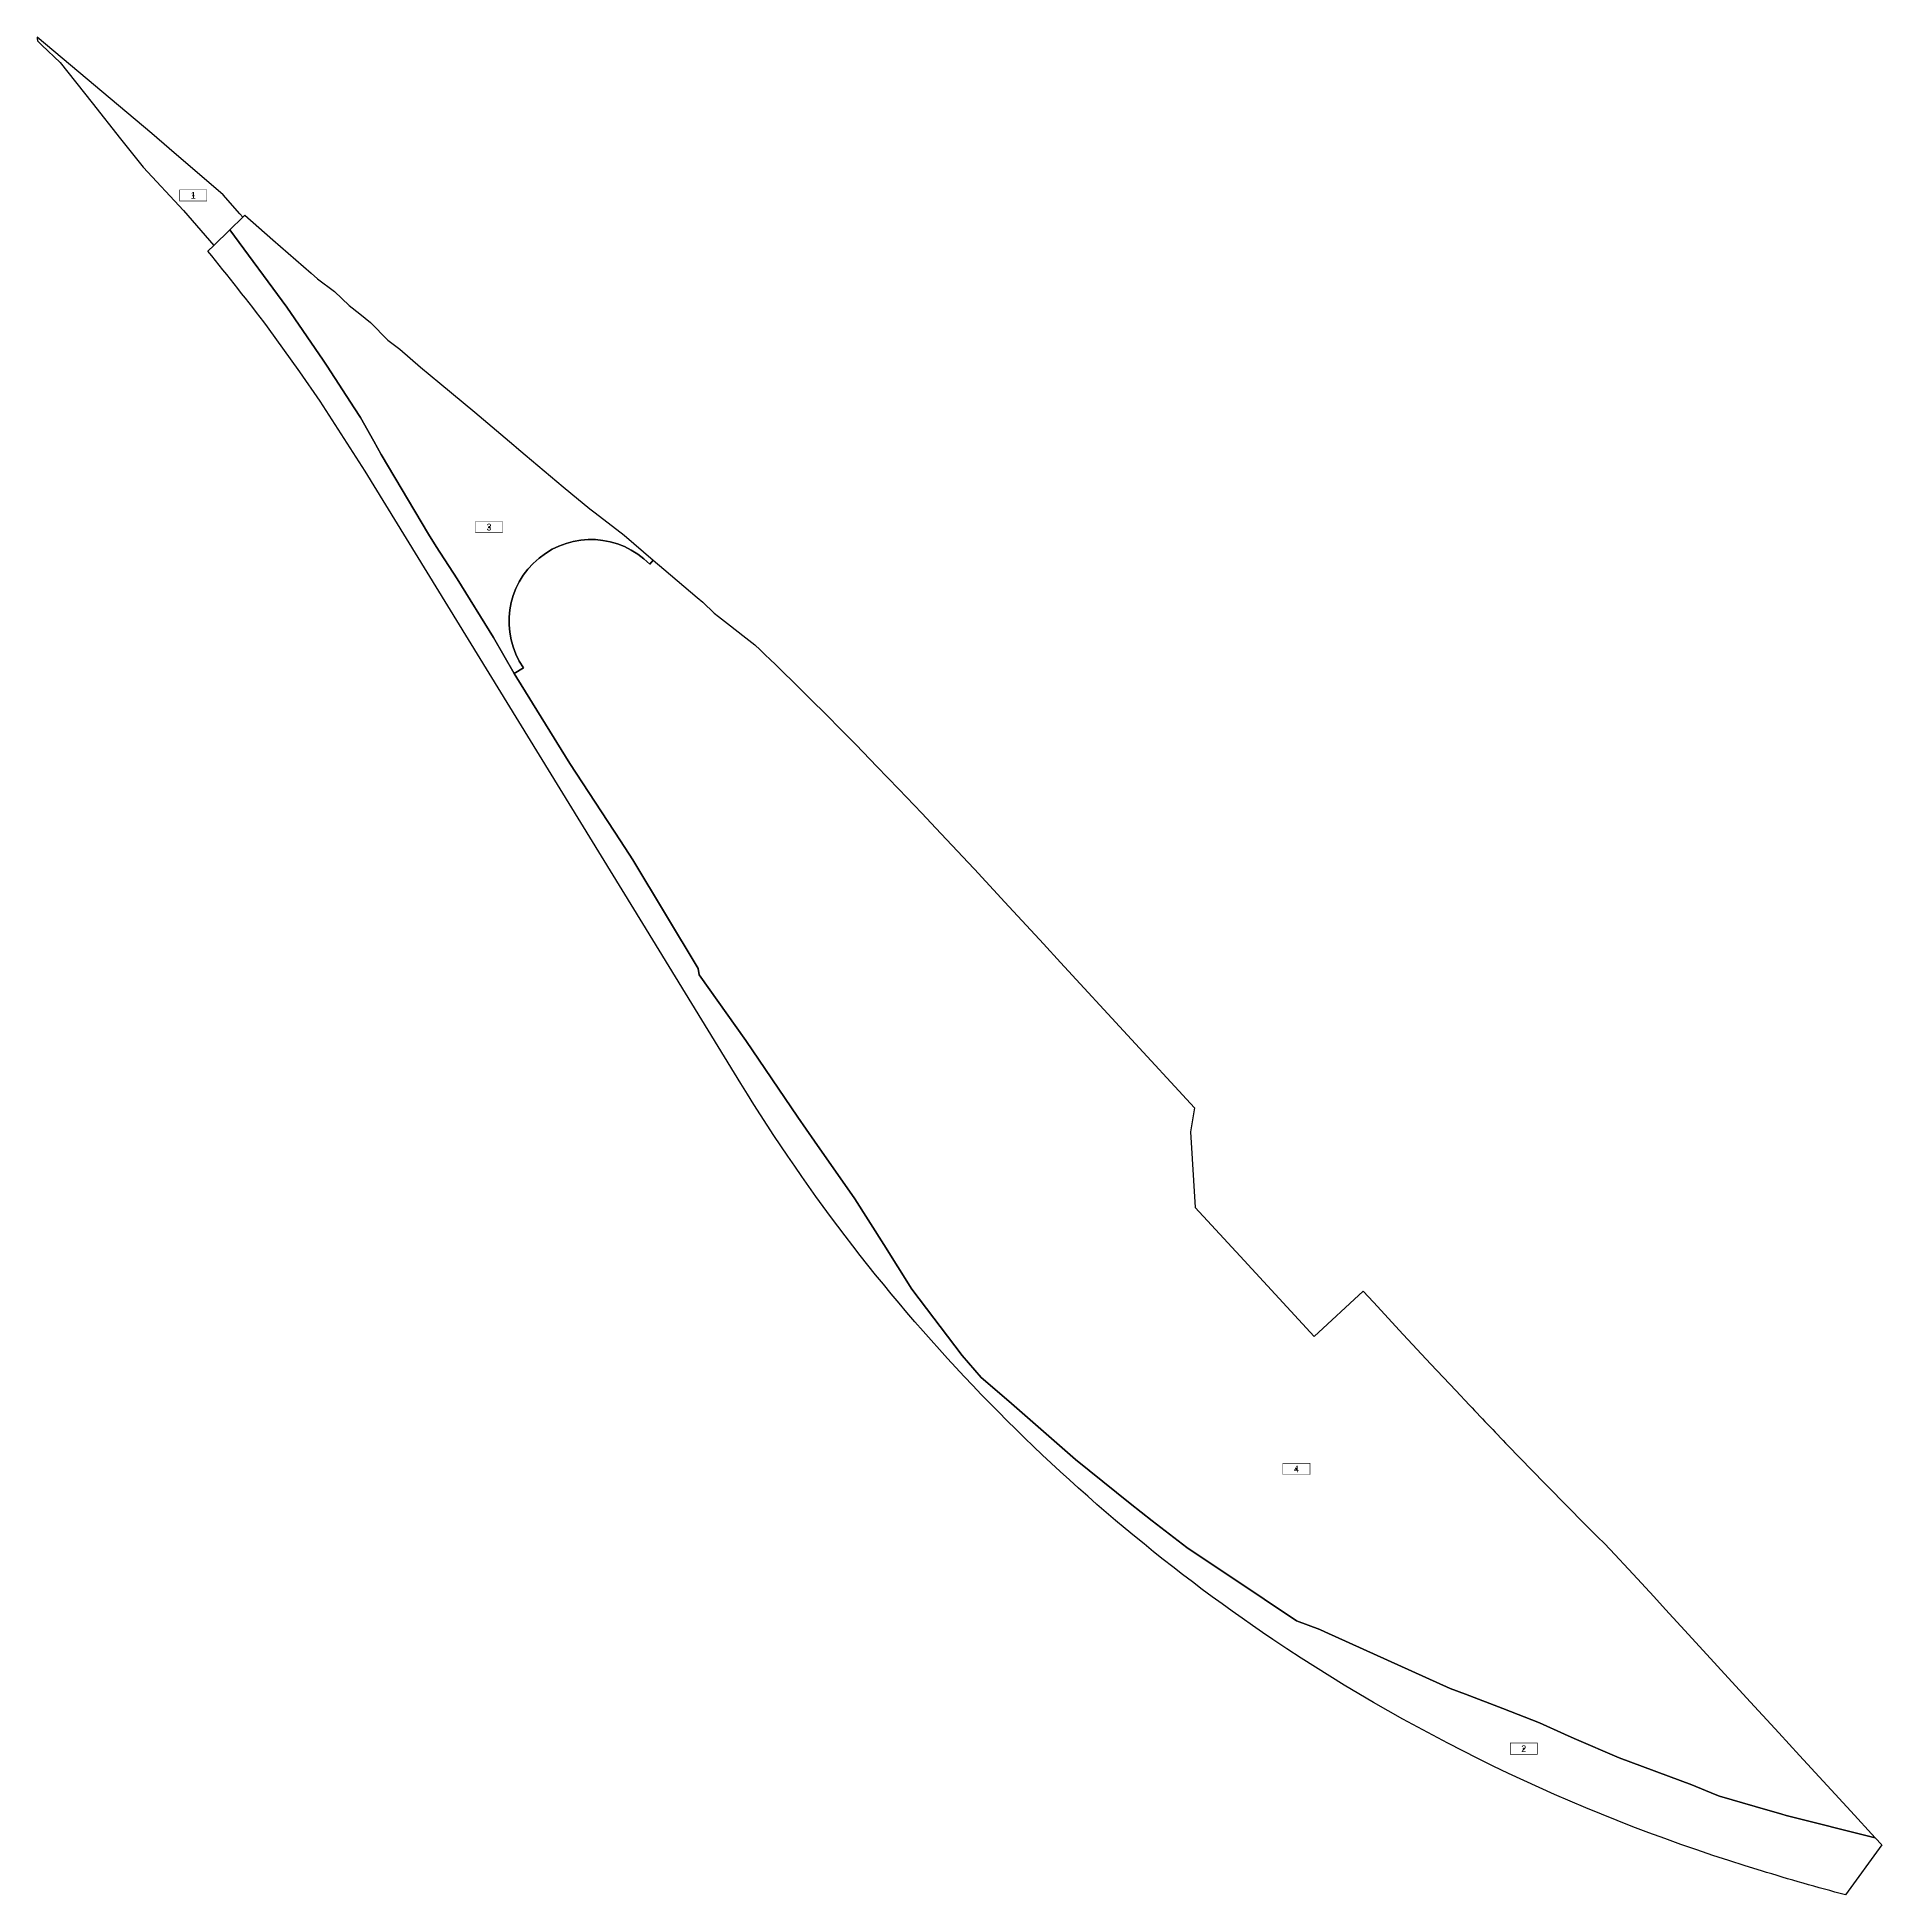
# Model space of a CAD drawing. Extents: x 184802 to 185619, y 656259 to 657083.
import ezdxf
from ezdxf.enums import TextEntityAlignment as Align

# ---------------------------------------------------------------- set-up
doc = ezdxf.new("R2010")
doc.units = 0
doc.header["$LTSCALE"] = 1.25
doc.header["$MEASUREMENT"] = 0
doc.layers.add('pcell', color=160, linetype='Continuous')
doc.layers.add('scellno', color=160, linetype='Continuous')
doc.styles.add('mvt-nos', font='hebtxt.shx')

# ---------------------------------------------------------------- blocks, each defined once
blk = doc.blocks.new('cellno')
at = {"color": 2}
for points in [[(-0.4, 0), (0.4, 0)], [(0, 0.4), (0, -0.4)]]:
    blk.add_lwpolyline(points, dxfattribs=at)
at = {"layer": 'scellno', "const_width": 0.25}
blk.add_lwpolyline([(6, 2.5), (-6, 2.5), (-6, -2.5), (6, -2.5)], close=True, dxfattribs=at)
at = {"layer": 'scellno', "style": 'mvt-nos'}
blk.add_attdef('CELLNO', text='', height=3, dxfattribs=at).set_placement((0, 0), align=Align.MIDDLE)
at = {"layer": 'scellno', "style": 'mvt-nos', "flags": 1}
for tag, p in [('CODE', (-0.29, -6)), ('AREA', (0.21, -8.97))]:
    blk.add_attdef(tag, text='', height=2.5, dxfattribs=at).set_placement(p, align=Align.CENTER)

msp = doc.modelspace()

# ---------------------------------------------------------------- linework, layer by layer
at = {"layer": 'pcell'}
for points in [[(184801.6, 657082.93, 0.078462), (184801.76, 657081.32), (184803.67, 657079.44), (184811.82, 657071.69), (184826.04, 657053.76), (184838.56, 657037.81), (184848.56, 657025.35), (184866.46, 657006.04), (184879.91, 656990.63), (184886.94, 656997.47), (184892.77, 657003.14), (184891.39, 657004.63), (184884.07, 657013.08), (184860.15, 657033.6), (184852.36, 657040.28)], [(185013.09, 656800.8), (185003.88, 656816.84), (184987.81, 656842.77), (184978.53, 656857.12), (184975.04, 656862.52), (184954.03, 656897.91), (184950.81, 656903.76), (184944.97, 656914.37), (184942.18, 656918.64), (184930.18, 656937.02), (184928.39, 656939.76), (184912.33, 656963.21), (184886.94, 656997.47), (184892.77, 657003.14), (184893.69, 657004.03), (184906.08, 656993), (184923.01, 656978.35), (184925.86, 656975.74), (184933.4, 656970.12), (184939.92, 656963.89), (184944.61, 656960.28), (184949.3, 656956.47), (184957.05, 656948.63), (184962.35, 656944.62), (184971.52, 656936.59), (184980.08, 656929.57), (184995.57, 656916.72), (185012.88, 656902.11), (185013.97, 656901.2), (185014.12, 656901.07), (185017.91, 656897.82), (185020.75, 656895.39), (185034.71, 656883.61), (185038.18, 656880.8), (185046.53, 656873.77), (185048.98, 656871.97), (185061.81, 656862.14), (185074.7, 656851.07), (185073.15, 656849.26, 0.917778), (185017.16, 656803.32)], [(185013.09, 656800.8), (185014.24, 656798.82), (185037.72, 656760.96), (185060.21, 656726.59), (185065.73, 656718.16), (185094.56, 656670.01), (185095.04, 656667.25), (185115.73, 656638.12), (185138.87, 656604.14), (185146.25, 656593.5), (185164.03, 656567.84), (185176.86, 656547.59), (185189.37, 656527.81), (185211.62, 656498.51), (185220.15, 656488.67), (185232.32, 656478.2), (185261.97, 656452.26), (185286.1, 656432.76), (185295.91, 656425.17), (185311.32, 656413.25), (185345.51, 656390.45), (185359.9, 656380.85), (185370.21, 656376.9), (185372.36, 656375.93), (185428.02, 656350.76), (185434.82, 656348.35), (185451.29, 656341.91), (185467.58, 656335.53), (185478.67, 656330.58), (185482.95, 656328.71), (185502.85, 656320.08), (185535.16, 656308.06), (185545.44, 656303.8), (185547.36, 656303.01), (185563.19, 656298.44), (185575.06, 656295.02), (185576.92, 656294.48), (185616.42, 656284.62), (185619.36, 656281.42), (185603.29, 656259.32, -0.012504), (185565.94, 656270, -0.074838), (185349.33, 656372.59, -0.109053), (185110.72, 656623.67), (185070.14, 656689.95), (184946.93, 656890.46), (184927.05, 656921.51), (184918.05, 656934.48), (184903.64, 656954.55, 0.008445), (184877.28, 656988.08), (184879.91, 656990.63), (184886.94, 656997.47), (184912.33, 656963.21), (184928.39, 656939.76), (184930.18, 656937.02), (184942.18, 656918.64), (184944.97, 656914.37), (184950.81, 656903.76), (184954.03, 656897.91), (184975.04, 656862.52), (184978.53, 656857.12), (184987.81, 656842.77), (185003.88, 656816.84)], [(185014.24, 656798.82), (185013.09, 656800.8), (185017.16, 656803.32, -0.917778), (185073.15, 656849.26), (185074.7, 656851.07), (185079.34, 656847.09), (185094.22, 656834.44), (185096.67, 656832.43), (185101.77, 656827.61), (185103.66, 656826.13), (185108.9, 656822), (185114.4, 656817.58), (185119.79, 656813.53, -0.006322), (185155.77, 656778.11), (185164.63, 656769.11), (185173.85, 656759.64), (185183.51, 656749.59), (185193.74, 656738.85), (185199.97, 656732.25), (185204.73, 656727.2), (185216.79, 656714.3), (185217.06, 656714), (185230.56, 656699.47), (185247.69, 656680.91), (185255.2, 656672.75), (185314.59, 656608.28), (185312.9, 656597.59), (185314.91, 656564.11), (185336.64, 656540.54), (185345.19, 656531.27), (185367.75, 656506.82), (185389.49, 656526.98), (185393.99, 656522.1), (185407.21, 656507.8), (185419.41, 656494.67), (185430.46, 656482.87), (185436.55, 656476.42, 0.00221), (185454.88, 656457.21, 0.006276), (185498.99, 656412.43), (185509.08, 656401.48), (185518.24, 656391.55), (185523.47, 656385.87), (185533.71, 656374.7), (185559.37, 656346.7), (185573.66, 656331.09), (185582.84, 656321.08), (185605.6, 656296.36), (185616.42, 656284.62), (185576.92, 656294.48), (185575.06, 656295.02), (185563.19, 656298.44), (185547.36, 656303.01), (185545.44, 656303.8), (185535.16, 656308.06), (185502.85, 656320.08), (185482.95, 656328.71), (185478.67, 656330.58), (185467.58, 656335.53), (185451.29, 656341.91), (185434.82, 656348.35), (185428.02, 656350.76), (185372.36, 656375.93), (185370.21, 656376.9), (185359.9, 656380.85), (185345.51, 656390.45), (185311.32, 656413.25), (185295.91, 656425.17), (185286.1, 656432.76), (185261.97, 656452.26), (185232.32, 656478.2), (185220.15, 656488.67), (185211.62, 656498.51), (185189.37, 656527.81), (185176.86, 656547.59), (185164.03, 656567.84), (185146.25, 656593.5), (185138.87, 656604.14), (185115.73, 656638.12), (185095.04, 656667.25), (185094.56, 656670.01), (185065.73, 656718.16), (185060.21, 656726.59), (185037.72, 656760.96)]]:
    msp.add_lwpolyline(points, format="xyb", close=True, dxfattribs=at)

# ---------------------------------------------------------------- block references
at = {"layer": 'scellno'}
for p, values in [((184870.8, 657012.76), {'CELLNO': '1'}), ((185001.9, 656865.71), {'CELLNO': '3'}), ((185359.82, 656448.16), {'CELLNO': '4'}), ((185460.62, 656324.12), {'CELLNO': '2'})]:
    msp.add_blockref('cellno', p, dxfattribs=at).add_auto_attribs(values)

doc.saveas('drawing.dxf')
